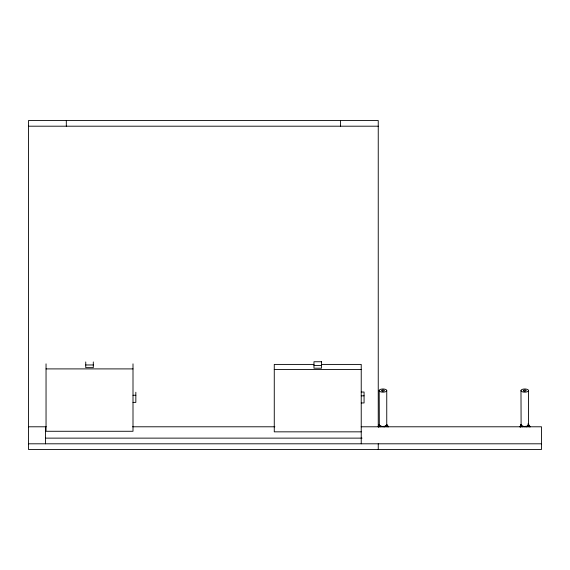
<?xml version="1.0" encoding="UTF-8"?>
<svg xmlns="http://www.w3.org/2000/svg" width="570" height="570" viewBox="0 0 570 570"><rect width="100%" height="100%" fill="white"/><g stroke="black" fill="none" stroke-linecap="round" stroke-linejoin="round"><path stroke-width="0.85" d="M361.159 426.788L541.5 426.788L541.5 449.474L28.5 449.474L28.5 120.526L378.245 120.526L378.245 426.788L379.321 424.429L378.423 426.788L379.321 425.256L380.81 426.788L381.993 426.381L383.368 426.788L380.297 425.968L378.936 426.788L379.321 425.256L379.193 390.571M520.111 426.788L521.108 424.429L520.039 426.788L521.108 424.429L520.211 426.788L521.108 425.256L522.597 426.788L523.787 426.381L525.155 426.788L522.091 425.968L520.724 426.788L521.108 425.256L520.98 390.571M386.624 424.429L388.312 426.788L386.624 425.256L387.799 426.788L386.246 425.64L386.987 426.788L385.648 425.968L385.926 426.788L384.864 426.225L382.976 426.438L384.693 426.788L386.752 424.842L386.752 390.571M530.278 426.788L528.418 424.429L530.1 426.788L528.418 425.256L529.587 426.788L528.041 424.037L529.587 426.788L528.041 425.64L528.775 426.788L527.435 425.968L527.713 426.788L526.651 426.225L524.763 426.438L526.481 426.788L528.547 424.842L528.547 390.571M378.423 426.788L379.321 424.429L378.323 426.788M379.321 424.429L378.48 426.788L379.392 424.728M521.108 424.429L520.268 426.788L521.187 424.728M520.211 426.788L520.98 424.842M378.245 426.788L379.193 424.842M380.81 426.788L381.081 426.225M522.597 426.788L522.875 426.225M378.936 426.788L379.698 425.64M520.724 426.788L521.486 425.64M379.748 426.788L380.297 425.968M521.536 426.788L522.091 425.968M28.5 126.198L378.245 126.198M313.97 364.415L274.27 364.415L274.27 431.839L361.23 431.839M321.53 364.415L361.23 364.415L361.23 443.802M85.742 364.971L93.302 364.971M313.97 365.527L321.53 365.527M46.042 368.904L133.002 368.904M274.27 369.467L361.23 369.467M361.23 392.039L364.066 392.039L364.066 402.954L361.23 402.954M133.002 395.267L135.838 395.267M361.23 395.822L364.066 395.822M133.002 402.392L135.838 402.392L135.838 392.238M28.5 426.788L46.291 426.788M132.568 426.788L274.882 426.788M45.401 438.13L362.05 438.13M28.5 443.802L541.5 443.802M525.74 426.381L526.481 426.788M383.952 426.381L384.693 426.788M388.483 426.788L386.652 424.515M523.787 426.381L523.83 426.788M381.993 426.381L382.043 426.788M378.245 443.802L378.245 449.474M340.44 120.526L340.44 126.198M133.002 363.86L133.002 431.276L46.042 431.276L46.042 363.86M93.302 361.943L93.302 367.643L85.742 367.643L85.742 361.943M66.312 120.526L66.312 126.198M45.515 426.788L45.515 443.802M321.53 361.743L313.97 361.743L313.97 368.206L321.53 368.206L321.53 361.743M521.486 391.369L521.108 390.984A3.783 1.596 0 0 1 525.419 388.997A3.783 1.596 0 0 1 527.863 391.49A3.783 1.596 0 0 1 521.486 391.369M379.698 391.369L379.321 390.984A3.783 1.596 0 0 1 383.631 388.997A3.783 1.596 0 0 1 386.068 391.49A3.783 1.596 0 0 1 379.698 391.369M524.058 391.091A1.418 0.599 0 0 0 526.181 390.571A1.418 0.599 0 0 0 524.058 390.051A1.418 0.599 0 0 0 524.058 391.091M382.263 391.091A1.418 0.599 0 0 0 384.394 390.571A1.418 0.599 0 0 0 382.263 390.051A1.418 0.599 0 0 0 382.263 391.091"/></g></svg>
